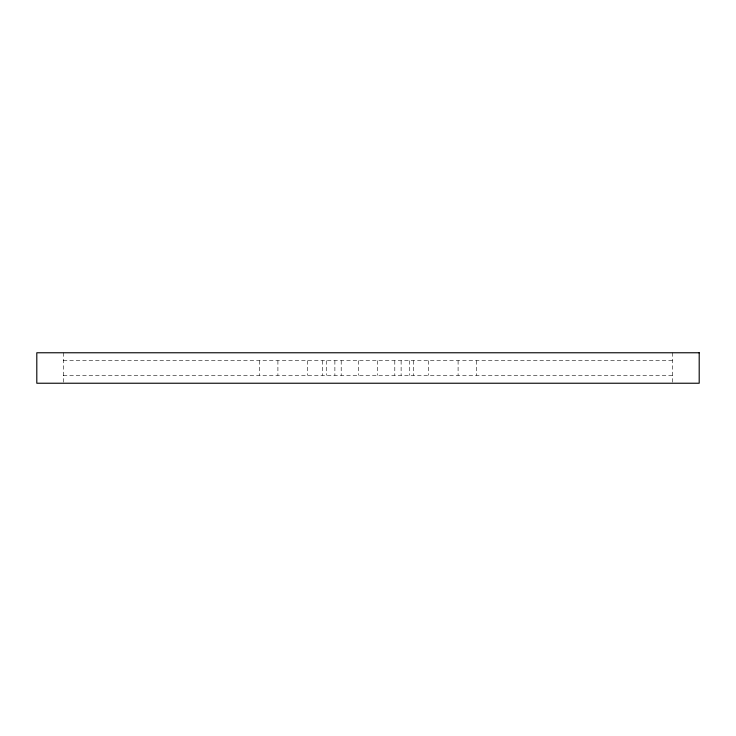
<?xml version="1.0" encoding="UTF-8"?>
<svg xmlns="http://www.w3.org/2000/svg" width="736" height="736" viewBox="0 0 736 736"><rect width="100%" height="100%" fill="white"/><g stroke="black" fill="none" stroke-linecap="round" stroke-linejoin="round"><path stroke-width="0.55" stroke-dasharray="3.68 2.76" d="M63.296 360.714L672.704 360.714M63.296 375.286L672.704 375.286M672.704 352.765L672.704 383.235M476.634 360.714L476.634 375.286M458.096 360.714L458.096 375.286M428.278 360.714L428.278 375.286M413.338 360.714L413.338 375.286M409.731 360.714L409.731 375.286M401.12 360.714L401.12 375.286M394.8 360.714L394.8 375.286M377.274 360.714L377.274 375.286M358.726 360.714L358.726 375.286M341.2 360.714L341.2 375.286M334.88 360.714L334.88 375.286M326.269 360.714L326.269 375.286M322.662 360.714L322.662 375.286M307.722 360.714L307.722 375.286M277.904 360.714L277.904 375.286M259.366 360.714L259.366 375.286M63.296 352.765L63.296 383.235"/><path stroke-width="1.1" d="M699.2 352.765L36.8 352.765L36.8 383.235L699.2 383.235L699.2 352.765"/></g></svg>
